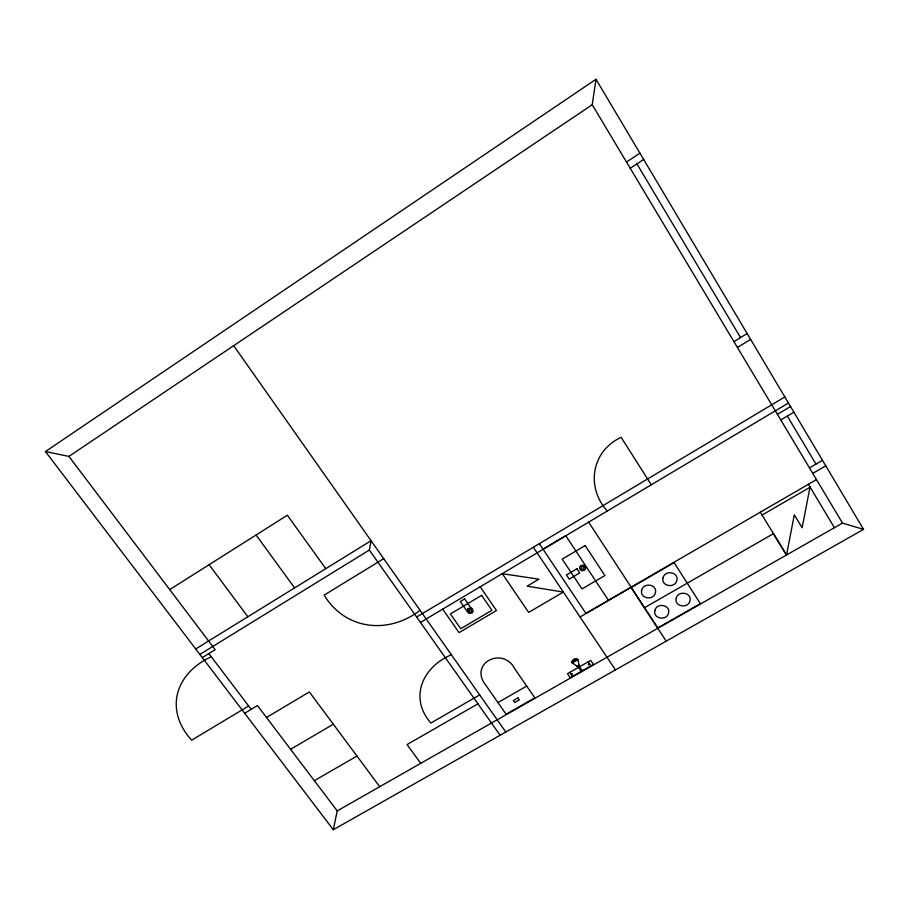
<?xml version="1.0" encoding="UTF-8"?>
<svg xmlns="http://www.w3.org/2000/svg" width="909" height="909" viewBox="0 0 909 909"><rect width="100%" height="100%" fill="white"/><g stroke="black" fill="none" stroke-linecap="round" stroke-linejoin="round"><path stroke-width="1.36" d="M863.55 529.379L842.495 523.095L592.225 104.74L595.997 79.276L45.45 451.546L333.308 829.724L863.55 529.379L595.997 79.276M500.12 735.245L369.338 550.059L371.054 540.707L195.708 648.946M810.021 486.985L802.136 527.754L794.284 514.835L786.569 554.944L760.288 512.187M333.308 829.724L337.216 810.908L842.495 523.095M45.45 451.546L68.902 456.409L592.225 104.74M626.494 162.018L639.936 153.178M630.232 168.29L643.674 159.473M169.71 589.6L287.358 515.221L325.752 568.636M199.866 654.412L369.338 550.059M202.287 657.593L215.172 649.674L68.902 456.409M211.286 656.752C175.46 673.16 163.95 709.759 191.64 740.187L248.646 705.986M733.938 341.636L747.141 333.546M383.7 558.66L324.149 595.134C345.545 630.301 388.541 634.516 420.072 610.303M737.415 347.454L750.618 339.375M244.657 713.27L257.497 705.577L337.228 810.908M416.629 617.018L784.831 396.96M543.116 549.184L565.762 535.685L608.462 600.315M420.435 622.415L788.444 403.017M266.507 717.474L309.355 691.954L379.723 786.694M777.422 414.322L790.523 406.528M780.786 419.958L793.887 412.186M451.387 654.764C422.833 666.751 408.63 697.533 430.866 723.053L479.679 694.931M290.607 749.3L333.33 724.234M809.453 467.885L822.486 460.295M812.76 473.396L825.781 465.828M585.964 613.348L816.475 479.611M580.033 616.972L631.073 587.384M762.06 515.062L810.146 487.213M314.344 780.672L356.964 756.049M644.413 607.791L773.377 533.674L786.455 554.956M477.941 703.839L407.05 744.573L420.708 763.299M497.927 702.577L506.108 714.247L534.856 697.873L514.948 669.104C503.063 645.424 467.794 663.547 486.179 685.704L497.916 702.577L526.709 686.09M577.192 666.399L579.181 665.263M578.056 667.661L567.477 673.694L570.227 677.728L593.463 664.49L590.725 660.423L580.033 666.524M502.313 573.704L538.923 579.181L527.106 586.157L563.307 592.089L528.652 612.405L502.268 573.636M208.854 653.56L251.202 709.35M209.104 564.694L247.839 616.745M256.065 535.003L294.596 587.873M233.681 345.681L505.802 732.018M442.694 609.2L459.068 632.607L496.496 610.518L480.213 586.828M569.829 672.353L572.579 676.387M582.771 670.581C577.885 667.785 579.499 661.945 577.056 658.571L573.943 659.025L571.602 661.684C573.909 665.286 579.931 666.161 580.794 671.706M588.214 661.854L591.032 665.877M539.355 543.662L585.998 613.518M533.356 547.252L615.473 669.899M588.634 522.152L631.13 587.157M630.948 587.191L666.229 641.152M607.269 511.028C585.76 487.133 591.327 451.205 621.154 437.309L651.287 484.781M808.396 484.292L834.428 527.686M636.948 163.893L740.528 337.591M787.33 416.083L815.964 464.101M641.697 590.1C639.413 598.565 653.526 601.008 655.389 592.941C657.707 584.464 643.538 581.999 641.697 590.1M654.912 610.382C652.639 618.79 666.672 621.177 668.547 613.2C670.853 604.78 656.775 602.372 654.912 610.382M663.07 577.738C660.729 586.271 674.921 588.702 676.807 580.601C679.193 572.056 664.934 569.591 663.07 577.738M676.239 598.156C673.91 606.633 688.022 609.007 689.92 600.997C692.294 592.498 678.114 590.1 676.239 598.156M572.534 661.843L572.147 663.013L578.101 659.593L574.829 659.741L572.534 661.843M468.078 608.61L467.203 610.109L467.919 612.655L469.544 613.473L472.271 612.825L473.146 611.337L472.43 608.791L470.817 607.962L468.078 608.61M468.976 609.507L468.885 611.825L471.373 611.927L471.464 609.621L468.976 609.507M580.521 565.762L579.601 567.307L580.249 569.92L581.885 570.75L584.68 570.091L585.612 568.557L584.964 565.943L583.339 565.103L580.521 565.762M581.419 566.693L581.26 569.068L583.794 569.17L583.953 566.796L581.419 566.693M588.873 664.695C586.862 664.399 590.941 663.07 588.873 664.695M571.363 674.137C572.079 675.228 572.931 672.365 571.363 674.137M464.635 598.906L460.261 601.508L466.874 611.041L471.237 608.451L464.635 598.906M481.645 595.361L450.398 613.927L460.727 628.721L491.928 610.291L481.645 595.361M585.157 545.559L562.228 559.137L582.033 588.918L604.894 575.556L585.157 545.559M576.965 568.761L566.432 574.965L569.204 579.124L579.726 572.931L576.965 568.761M674.103 562.66L631.255 587.487L657.73 627.971L700.373 603.667L674.103 562.66M517.971 697.93L513.392 700.544L514.767 702.521L519.346 699.907L517.971 697.93"/></g></svg>
